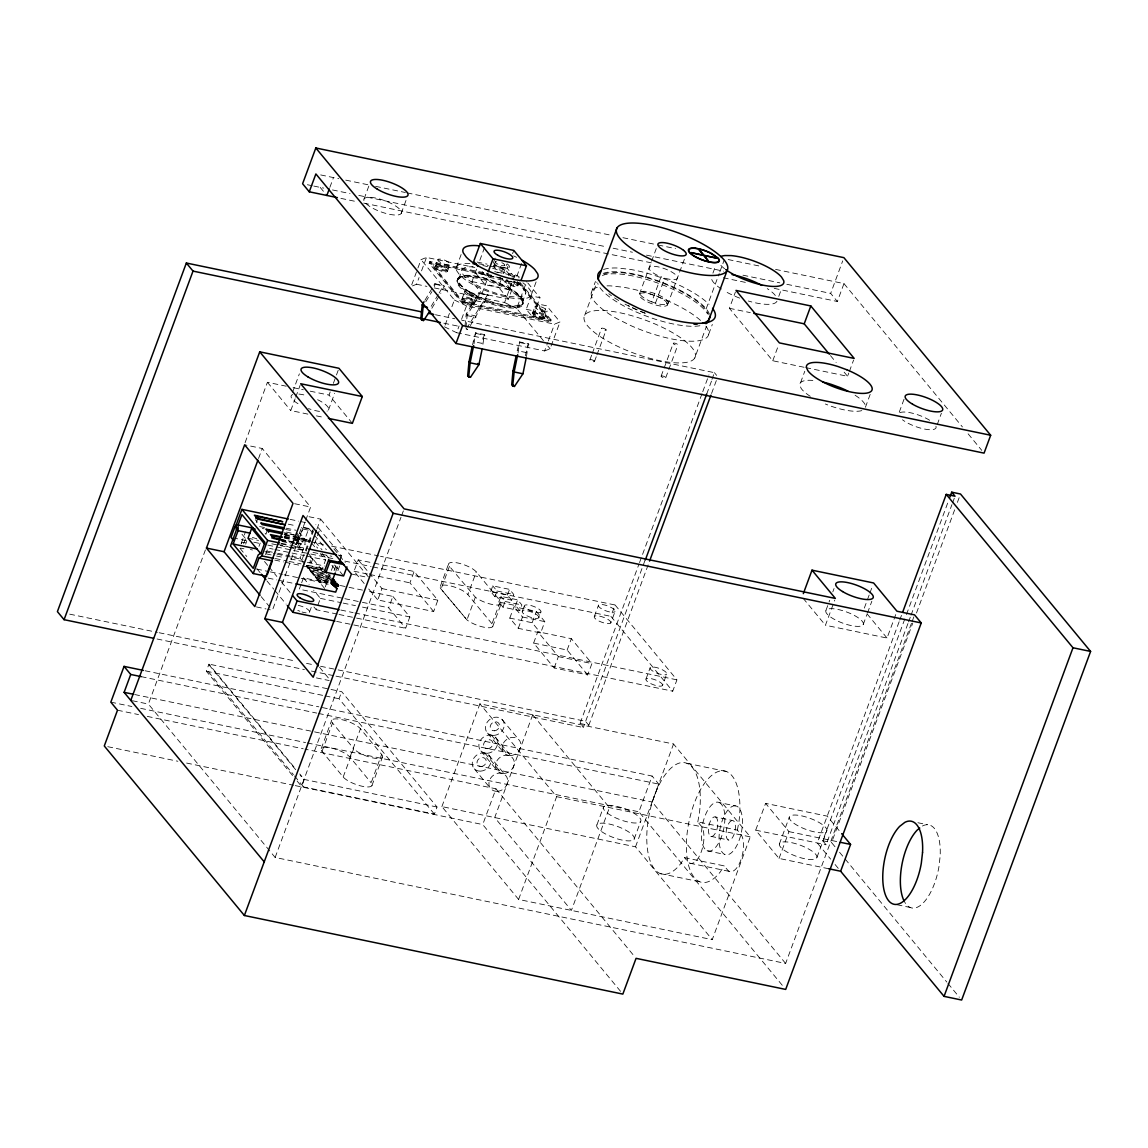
<?xml version="1.0" encoding="UTF-8"?>
<svg xmlns="http://www.w3.org/2000/svg" width="1148" height="1148" viewBox="0 0 1148 1148"><rect width="100%" height="100%" fill="white"/><g stroke="black" fill="none" stroke-linecap="round" stroke-linejoin="round"><path stroke-width="0.75" stroke-dasharray="5 3.75" d="M465.945 327.596L467.207 315.155L478.185 297.045L479.505 293.458L478.903 292.726L466.217 313.964L464.782 328.113L467.552 329.677L466.547 328.486M697.797 821.896L699.433 812.884A56.869 24.668 -78.3 0 0 675.756 764.611A56.869 24.668 -78.3 0 0 646.884 842.661A56.869 24.668 -78.3 0 0 680.592 863.827L684.567 857.642L724.173 865.879L727.545 869.954A19.947 8.653 -78.3 0 0 740.833 860.153A19.947 8.653 -78.3 0 0 740.776 834.209L737.403 830.119L697.797 821.896L701.17 825.986A19.947 8.653 -78.3 0 1 701.227 851.931A19.947 8.653 -78.3 0 1 687.939 861.732L684.567 857.642M737.403 830.119L739.039 821.107A56.869 24.668 -78.3 0 0 715.362 772.834A56.869 24.668 -78.3 0 0 686.49 850.883A56.869 24.668 -78.3 0 0 720.198 872.05L724.173 865.879M472.502 344.874L475.53 332.762L484.341 334.599L482.476 347.399M525.31 355.837L528.338 343.726L519.542 341.903L517.174 350.657L525.985 352.493M474.024 343.84L475.53 332.762M518.035 352.981L519.542 341.903M526.473 356.54L528.338 343.726M431.863 308.267L438.981 296.327M470.321 325.587L488.316 295.294L478.903 292.726M329.878 187.339L333.48 177.581M911.469 623.264L785.634 963.459L275.147 857.456L148.393 704.068L205.42 549.892M245.098 442.626L267.412 382.298L286.239 386.202M258.544 458.483L262.246 448.495L244.639 444.836M292.553 392.272L299.37 373.832M364.06 198.977L368.867 185.976M241.281 543.205L245.471 531.854M307.879 414.112L290.774 410.554L295.108 398.815M295.725 397.151L300.073 385.412M243.663 543.793L246.648 535.714M245.658 544.152L246.791 541.052M256.262 522.641L257.597 519.054M292.582 775.56L206.339 671.207L208.95 664.118L295.194 768.471M258.989 546.362L260.194 543.119M267.226 530.72L265.906 534.294L264.571 532.672L266.91 533.16M265.504 554.628L267.929 548.055L273.167 549.146M352.379 423.354L329.031 395.084L330.265 391.741M333.365 383.36L335.847 376.659M336.464 374.98L338.947 368.278M328.472 410.023L334.671 393.262M401.212 213.385L406.622 198.762M309.544 541.813L298.982 539.617L297.648 538.01L301.565 527.391L309.573 529.056M297.059 540.794L295.739 544.382L297.504 544.74L298.824 541.167L298.164 540.364L292.955 539.273M305.067 522.01L272.42 610.262L267.627 609.258M305.684 520.345L310.62 507.029L262.246 448.495M298.982 539.617L302.9 528.998L301.565 527.391M297.619 546.649L298.939 543.076M300.704 543.434L299.384 547.008L300.044 547.826L301.364 544.238L300.704 543.434L281.647 539.474M284.388 538.125L302.871 541.971L304.191 538.398L299.901 533.217M302.283 560.64L300.044 557.928L304.995 544.554L304.981 538.857L308.826 528.453L301.967 527.032M313.232 529.371L301.651 560.654L304.507 564.099M306.172 550.911L313.461 531.194L302.9 528.998M316.92 529.128L320.622 519.14L307.822 516.471M319.173 531.05L314.394 544.166L317.68 548.141M324.669 588.508L306.416 566.394L306.746 565.505L323.549 568.992M411.73 284.776L417.312 269.694M417.929 268.015L421.029 259.649L426.496 257.439L474.813 267.47M301.063 584.346L299.269 589.211L343.094 598.309M301.666 582.725L303.459 577.86L328.012 582.954M306.746 565.505L308.08 568.418L326.563 572.264M311.338 562.663L312.658 559.09L311.323 557.469L310.003 561.042L311.338 562.663L307.119 561.788M326.778 572.909L309.974 569.422L309.644 570.312L326.448 573.799M412.476 285.909L416.581 284.245L419.063 277.543M421.546 270.842L426.496 257.439M309.974 569.422L311.309 572.335L331.141 576.511M520.073 282.437L551.212 320.105L550.538 321.899L462.529 303.617L429.18 263.251L429.84 261.471L488.503 273.654M330.811 577.401L312.328 573.569L312.658 572.665L314.007 575.579L332.49 579.424M332.317 579.611L315.513 576.124L315.183 577.014L331.987 580.501M315.513 576.124L316.848 579.023L328.615 581.476M328.457 581.677L318.383 579.596L318.053 580.486L328.127 582.581M302.713 565.907L321.928 569.896L325.587 560.023L320.163 553.465M435.207 266.953L437.847 259.807M318.383 579.596L319.718 582.495L328.113 584.246M284.116 574.761L320.134 582.237L323.219 573.885M309.486 612.142L311.28 607.278M434.618 286.713L434.905 283.599L433.083 286.627M337.254 614.08L316.202 609.717L320.407 598.366L313.634 590.158M325.286 586.858L330.767 572.034M331.37 570.384L333.207 565.447M330.122 575.277L329.792 576.167L328.127 574.144M334.125 570.642L335.919 565.806M335.79 571.374L338.029 565.318M340.353 559.047L341.544 555.804L315.858 524.722M447.419 271.287L450.059 264.14M339.65 565.95L337.412 572.005L338.746 573.627M434.905 283.599L444.305 286.153L440.732 293.443M456.373 267.427L461.18 254.426M457.105 280.456L457.765 278.677M458.784 278.806L462.099 269.866M364.203 583.528L354.043 571.23L358.233 559.88L372.21 562.778M445.094 325.142L449.428 313.418M451.91 306.717L454.393 300.001L421.029 259.649M461.955 299.097L464.596 291.936M462.529 303.617L463.189 301.838L429.84 261.471M514.993 281.303L508.377 299.169L481.973 293.687L471.971 281.576L478.027 265.188M484.585 247.451L478.572 263.71L488.474 265.762M444.477 326.821L456.603 332.69L459.085 325.989M461.568 319.273L466.533 305.87L554.541 324.152L560.009 321.942L546.663 305.798L537.867 303.962L532.902 317.379L526.229 309.3L531.194 295.897L539.99 297.719L535.025 311.122L541.698 319.201L546.663 305.798M474.038 303.732A6.486 1.923 20.3 0 0 465.772 298.781A6.486 1.923 20.3 0 0 464.179 301.723A6.486 1.923 20.3 0 0 474.038 303.732L476.693 296.586M519.843 283.642L486.393 276.697L487.599 273.454M481.973 293.687L488.589 275.807L486.365 273.124M493.396 262.806L495.204 257.941M275.147 857.456L400.996 517.246M401.613 515.581L403.479 510.544M493.74 266.379L495.448 261.758M295.667 769.705L208.29 663.975L341.688 691.67L437.015 807.015L434.389 814.119L301.651 786.552L304.277 779.449L299.743 773.967M434.389 814.119L339.062 698.773L341.688 691.67M321.239 748.568L331.743 720.183M373.961 563.137L414.127 571.489L437.847 600.189L433.657 611.54L377.764 599.93L381.968 588.58L369.541 573.555M322.014 751.38L332.518 722.996A15.842 4.678 20.3 0 1 341.186 719.495A15.842 4.678 20.3 0 1 360.458 728.808L381.638 754.437L371.148 782.807A15.842 4.678 20.3 0 1 362.467 786.323A15.842 4.678 20.3 0 1 343.195 777.009L322.014 751.38A15.842 4.678 20.3 0 1 330.696 747.865A15.842 4.678 20.3 0 1 349.968 757.178L371.148 782.807M503.082 269.837A4.994 1.478 20.3 0 0 496.768 266.02A4.994 1.478 20.3 0 0 495.462 268.245A4.994 1.478 20.3 0 0 503.082 269.837L504.79 265.217M508.377 299.169L498.376 287.057L501.676 278.132L475.272 272.636L485.274 284.747L511.678 290.229L501.676 278.132M503.326 273.654L506.785 264.313M514.562 277.256L507.172 268.302L508.966 263.423M512.582 253.679L513.787 250.422M484.341 334.599L481.973 343.352L473.177 341.53M505.637 281.49L506.297 279.696M392.889 596.429L409.836 616.935L405.631 628.286L388.684 607.78L392.889 596.429L366.585 590.962M434.188 287.904L504.589 302.527L514.505 275.707L519.068 277.916M516.787 276.424L521.608 263.423M508.162 280.901A6.486 1.923 20.3 0 0 508.621 284.46A6.486 1.923 20.3 0 0 517.805 285.996L519.283 281.978M433.657 611.54L409.922 582.84L414.127 571.489M349.968 757.178L360.458 728.808M343.195 777.009L353.699 748.625L332.518 722.996M543.42 340.683L516.729 308.396L526.645 281.576M522.225 302.771A33.923 10.031 20.3 0 0 478.314 276.883A33.923 10.031 20.3 0 0 470.981 292.697A33.923 10.031 20.3 0 0 522.225 302.771L525.54 293.831M522.598 304.679L523.258 302.9M531.337 294.806L536.145 281.805M532.299 313.878L535.011 306.545M440.315 586.341L448.71 563.639M449.456 566.337L441.062 589.053L466.949 619.906A15.197 4.492 20.3 0 0 485.374 627.468A15.197 4.492 20.3 0 0 492.004 623.794L500.399 601.093L476.291 571.919A15.197 4.492 20.3 0 0 457.794 562.979A15.197 4.492 20.3 0 0 449.471 566.351L475.344 597.204A15.197 4.492 20.3 0 0 493.784 604.766A15.197 4.492 20.3 0 0 500.399 601.093M544.439 318.383A6.486 1.923 20.3 0 0 536.245 313.418A6.486 1.923 20.3 0 0 534.538 316.317A6.486 1.923 20.3 0 0 544.439 318.383L547.166 311.036M371.923 785.634L382.413 757.25M456.603 332.69L544.626 350.958L547.725 342.578M548.342 340.913L554.541 324.152M544.626 350.958L550.093 348.748L560.009 321.942M491.99 623.794L467.882 594.621L476.291 571.919M475.344 597.204L466.949 619.906L441.062 589.053A15.197 4.492 20.3 0 1 449.399 585.681A15.197 4.492 20.3 0 1 467.896 594.621M591.234 292.884L595.439 281.504M584.676 315.356L596.989 282.035M490.684 591.564L492.779 585.882L509.554 589.369L513.787 594.492L511.678 600.174L494.917 596.687L490.684 591.564L507.445 595.051L511.678 600.174M494.917 596.687L497.012 591.019L492.779 585.882M498.777 602.026L500.872 596.357L517.633 599.844L521.881 604.967L519.771 610.636L503.011 607.163L498.777 602.026L515.538 605.513L519.771 610.636M589.885 359.898L591.722 354.933M592.339 353.283L601.509 328.457M492.75 626.492L501.145 603.791M503.011 607.163L505.106 601.48L500.872 596.357M507.445 595.051L509.554 589.369M594.506 361.448L596.343 356.483M596.96 354.832L606.144 330.007M509.798 618.083L514.003 606.732L536.36 611.382L544.826 621.628L540.636 632.979L518.279 628.343L509.798 618.083L532.155 622.733L540.636 632.979M515.538 605.513L517.633 599.844M441.894 806.599L479.907 703.81L673.546 744.019L750.261 836.863L712.248 939.652L518.609 899.444L441.894 806.599L635.518 846.808L712.248 939.652M522.283 611.281L524.392 605.613M639.422 294.161L651.016 262.792M651.605 261.213L656.283 248.556M518.279 628.343L522.469 616.993L514.003 606.732M532.155 622.733L536.36 611.382M651.748 301.867A15.039 4.449 20.3 0 1 643.038 291.319A15.039 4.449 20.3 0 1 667.289 300.733L668.15 302.211A15.039 4.449 20.3 0 1 655.451 303.144L651.748 301.867L660.99 276.855A15.039 4.449 20.3 0 1 651.547 266.393A15.039 4.449 20.3 0 1 675.469 274.616A15.039 4.449 20.3 0 1 664.706 278.132L660.99 276.855M538.799 617.696A8.868 2.626 20.3 0 0 527.578 610.894A8.868 2.626 20.3 0 0 525.253 614.883A8.868 2.626 20.3 0 0 538.799 617.696L540.909 612.013A8.868 2.626 20.3 0 0 529.673 605.226A8.868 2.626 20.3 0 0 527.348 609.201A8.868 2.626 20.3 0 0 540.909 612.013M655.451 303.144L664.706 278.132M533.619 643.067L537.809 631.716L571.345 638.69L591.909 663.573L587.704 674.924L554.183 667.949L533.619 643.067L567.141 650.041L587.704 674.924M667.433 305.009L684.882 257.841M620.566 991.341L482.734 824.565L495.965 788.805L304.981 749.142M661.133 376.171L663.558 369.613M664.161 367.977L673.273 343.352M554.183 667.949L558.373 656.599L537.809 631.716M665.754 377.721L677.894 344.902M567.141 650.041L571.345 638.69M712.922 273.167L715.936 265.03M706.164 308.798L719.222 273.511M719.839 271.832L724.187 260.065M594.291 616.519L598.495 605.168M694.741 358.018A59.093 17.478 20.3 0 0 619.949 312.773A59.093 17.478 20.3 0 0 604.436 339.263A59.093 17.478 20.3 0 0 694.741 358.018L706.451 326.362M708.718 334.183L712.32 324.425M615.084 604.996L676.933 679.846L672.728 691.196L610.88 616.347L615.084 604.996L380.519 556.292M610.808 622.919A8.868 2.626 20.3 0 0 599.586 616.132A8.868 2.626 20.3 0 0 597.261 620.107A8.868 2.626 20.3 0 0 610.808 622.919L615.012 611.568A8.868 2.626 20.3 0 0 603.791 604.781A8.868 2.626 20.3 0 0 601.452 608.756A8.868 2.626 20.3 0 0 615.012 611.568M804.088 367.274L772.762 360.759L729.396 308.295L735.409 292.037M644.989 560.382L583.356 727.516L580.013 723.484L638.905 564.271M639.522 562.592L702.146 393.334M702.763 391.655L708.962 374.894M518.609 899.444L556.636 796.655L479.907 703.81M706.709 394.022L711.674 380.605M711.947 379.385L714.429 372.684L461.783 320.22M580.013 723.484L588.809 725.306L648.95 562.75M711.559 393.477L716.524 380.074M778.76 296.385L781.759 288.263M645.98 679.056L650.184 667.706M596.946 824.824L603.561 806.944M772.762 360.759L778.172 346.136M662.496 685.456A8.868 2.626 20.3 0 0 651.275 678.669A8.868 2.626 20.3 0 0 648.95 682.644A8.868 2.626 20.3 0 0 662.496 685.456L666.701 674.106A8.868 2.626 20.3 0 0 655.465 667.318A8.868 2.626 20.3 0 0 653.14 671.293A8.868 2.626 20.3 0 0 666.701 674.106M782.276 985.285L638.905 811.808L652.136 776.048L320.55 707.197M775.546 269.393L843.967 283.599L837.351 301.479L830.678 293.4L842.704 260.897M800.572 382.628L804.777 371.263M634.098 839.231A19.947 5.898 20.3 0 0 608.856 823.948A19.947 5.898 20.3 0 0 603.618 832.903A19.947 5.898 20.3 0 0 634.098 839.231L640.713 821.351A19.947 5.898 20.3 0 0 615.457 806.083A19.947 5.898 20.3 0 0 610.234 815.023A19.947 5.898 20.3 0 0 640.713 821.351M635.518 846.808L673.546 744.019M785.634 963.459L652.193 802.007L658.809 784.127L652.136 776.048M805.824 367.633L847.583 376.3L848.774 373.057M849.376 371.421L853.595 360.056M865.405 407.296L870.213 394.295M825.986 610.306L829.717 600.261M832.817 591.88L834.051 588.522M904.036 399.246L898.626 413.868A19.947 5.898 20.3 0 1 912.316 413.18A19.947 5.898 20.3 0 1 932.162 421.99M895.727 614.582L887.045 638.044L825.441 625.244L834.74 600.103M828.655 868.749L779.033 858.431L755.685 830.176L765.601 803.37L827.206 816.156L840.551 832.3M864.315 608.11L866.797 601.409M867.414 599.73L869.28 594.693M869.897 593.028L872.38 586.327M779.377 843.995L789.307 817.189M863.153 624.713A19.947 5.898 20.3 0 0 837.896 609.445A19.947 5.898 20.3 0 0 832.659 618.385A19.947 5.898 20.3 0 0 863.153 624.713L866.869 614.654M867.486 612.989L871.834 601.251M937.199 424.631L941.403 413.251M779.033 858.431L788.949 831.626L765.601 803.37M899.128 621.757L817.29 842.976L830.635 859.12M899.745 620.078L902.228 613.376M907.925 623.579L826.086 844.799L822.757 840.766L905.829 616.203M906.446 614.524L948.607 500.557M816.945 857.413L826.861 830.592M908.542 621.915L910.407 616.878M911.024 615.213L951.936 504.603M952.553 502.924L954.419 497.888M912.1 621.585L913.952 616.562M834.983 846.736L831.554 842.589L912.775 623.048M916.491 613.003L954.921 509.095M957.403 502.394L959.886 495.692M666.601 303.904L666.701 302.34A15.039 4.449 20.3 0 0 643.267 292.898A15.039 4.449 20.3 0 0 648.749 302.469A15.039 4.449 20.3 0 0 667.548 303.818L667.045 302.9M424.932 300.274L432.179 288.148M438.263 294.519L431.002 306.645L432.007 307.851M439.167 292.998L443.702 285.422M487.713 294.562L467.494 327.065M425.822 301.694L431.935 291.621M320.679 174.927L338.746 178.686M345.763 180.136L368.565 184.871M375.583 186.335L405.402 192.52M407.167 192.893L612.401 235.512M622.934 237.693L656.254 244.61M658.019 244.983L675.555 248.628M728.176 259.548L759.761 266.106M307.391 184.728L312.199 185.732M313.791 186.062L323.707 188.114M332.475 189.937L350.025 193.582M358.793 195.404L606.13 246.777M613.147 248.226L632.448 252.23M646.482 255.143L723.671 271.172M742.971 275.19L779.808 282.839M786.825 284.288L830.678 293.4M340.899 198.374L356.698 201.661M363.715 203.11L654.905 263.581M723.326 277.787L747.879 282.896M774.197 288.363L837.351 301.479M729.396 308.295L750.275 312.629M477.066 262.06L487.096 264.14M493.784 265.532L507.172 268.302M490.124 266.106L504.976 269.192L513.874 279.954M497.256 272.133L514.505 275.707M491.631 275.262L429.51 262.361L462.859 302.728L550.868 321.01L519.743 283.326M429.18 263.251L503.384 278.663M488.589 275.807L503.441 278.892M471.971 281.576L498.376 287.057M435.508 284.331L444.305 286.153M479.505 293.458L488.316 295.294M416.581 284.245L426.927 286.397M526.229 309.3L535.025 311.122M475.932 300.762L484.743 302.584M463.189 301.838L551.212 320.105M467.078 315.585L475.875 317.408M435.465 314.753L454.766 318.771M443.889 323.191L459.674 326.477M476.147 333.494L484.944 335.331M520.144 342.635L528.955 344.457M293.084 387.622L303.359 389.76M310.204 391.181L329.031 395.084M316.432 415.877L324.999 417.657M294.606 503.699L310.62 507.029M290.071 519.37L298.667 521.149M300.389 521.508L305.54 522.584M288.248 524.177L295.108 525.597M286.01 528.18L296.084 530.276M285.551 529.429L293.902 531.165M264.514 527.563L259.477 526.516L260.811 528.137L264.155 528.826M286.369 532.098L294.763 533.849M296.012 535.355L284.374 532.945L294.261 535.083M284.03 534.207L292.424 535.944M294.103 536.303L304.191 538.398M284.403 534.595L304.981 538.857M284.862 535.269L309.314 540.349M297.648 538.01L310.448 540.665M284.245 536.303L324.511 544.654M331.514 546.104L378.768 555.919M284.718 536.862L291.362 538.24M293.027 538.584L298.006 539.617L299.327 536.044L296.514 532.643M284.302 537.479L291.233 538.914M280.973 539.574L294.706 542.416M296.414 542.774L304.995 544.554M280.571 539.919L294.433 542.803M296.17 543.162L301.364 544.238M281.246 540.694L289.899 542.502M291.635 542.861L297.504 544.74M281.906 541.497L290.559 543.305M281.375 543.305L307.162 548.658M338.1 555.087L341.544 555.804M280.987 543.865L287.918 545.3M294.849 546.735L300.044 547.826M248.025 538.24L258.501 540.421M277.716 544.41L288.205 546.591M289.942 546.95L305.669 550.222M271.818 543.836L278.677 545.257M280.399 545.616L306.114 550.968M312.974 552.389L331.844 556.306M497.012 591.019L513.787 594.492M232.786 537.838L246.791 540.737M253.794 542.2L260.797 543.65M267.8 545.099L274.803 546.563M276.553 546.922L336.063 559.277M344.816 561.099L371.077 566.552M372.827 566.911L610.88 616.347M274.917 549.505L304.622 555.675M306.358 556.034L325.587 560.023M267.455 551.169L276.037 552.949M277.744 553.307L289.755 555.79M291.463 556.149L300.044 557.928M505.106 601.48L521.881 604.967M264.944 551.686L275.305 553.838M277.041 554.197L302.957 559.578M354.043 571.23L368.006 574.129M369.756 574.488L409.922 582.84M240.578 548.098L243.936 548.787M266.25 553.896L274.831 555.675M276.539 556.034L283.398 557.454M290.257 558.875L305.698 562.09M307.42 562.434L324.568 566.007M351.388 574.014L365.796 576.999M275.348 558.531L287.344 561.028M289.066 561.386L301.063 563.883M307.922 565.304L323.363 568.504M306.416 566.394L324.898 570.24M274.759 560.095L283.499 561.917M285.249 562.276L300.963 565.548M308.41 567.528L326.893 571.36M311.639 571.431L328.443 574.918M522.469 616.993L544.826 621.628M381.968 588.58L437.847 600.189M314.337 574.689L332.82 578.535M317.178 578.133L328.945 580.572M340.282 585.509L347.299 586.958M349.049 587.331L364.834 590.603M320.048 581.606L328.443 583.356M256.678 569.064L268.675 571.561M270.397 571.905L282.394 574.402M268.158 578.104L276.797 579.898M278.519 580.257L294.089 583.485M344.845 598.682L360.63 601.954M362.381 602.313L388.684 607.78M320.407 598.366L341.444 602.729M343.195 603.102L355.478 605.642M362.495 607.105L409.836 616.935M340.856 610.047L353.11 612.601M354.861 612.96L676.933 679.846M558.373 656.599L591.909 663.573M339.004 614.453L354.789 617.724M356.54 618.098L405.631 628.286M336.651 621.398L672.728 691.196M256.42 606.933L266.02 608.928M69.684 614.151L157.405 632.376M159.156 632.735L295.997 661.162M306.53 663.343L313.548 664.807M320.565 666.256L336.35 669.542M338.1 669.901L585.48 721.274L588.809 725.306M157.046 638.991L304.407 669.585M311.424 671.049L334.24 675.785M335.991 676.143L583.356 727.516M316.403 677.908L329.203 680.563M686.82 763.262L726.426 771.485M206.339 671.207L323.377 695.516M325.114 695.875L339.062 698.773M917.898 822.729L927.498 824.723M145.107 670.762L318.8 706.824M141.261 676.646L316.69 713.08M318.455 713.439L658.809 784.127M719.222 802.552A24.94 10.82 -78.3 0 1 718.82 842.632A24.94 10.82 -78.3 0 1 701.414 834.768A24.94 10.82 -78.3 0 1 719.222 802.552L736.815 806.212A24.94 10.82 -78.3 0 1 736.428 846.291A24.94 10.82 -78.3 0 1 719.007 838.427A24.94 10.82 -78.3 0 1 736.815 806.212M134.646 694.526L652.193 802.007M788.949 831.626L838.585 841.929M715.477 816.974A9.973 4.319 -78.3 0 1 715.52 832.86A9.973 4.319 -78.3 0 1 708.445 830.119A9.973 4.319 -78.3 0 1 715.477 816.974L733.084 820.633A9.973 4.319 -78.3 0 1 733.113 836.519A9.973 4.319 -78.3 0 1 726.053 833.778A9.973 4.319 -78.3 0 1 733.084 820.633M822.757 840.766L831.554 842.589M132.393 700.739L148.393 704.068M755.685 830.176L826.086 844.799M110.839 702.146L131.891 706.508M140.659 708.33L305.569 742.584M307.334 742.943L638.905 811.808M556.636 796.655L750.261 836.863M117.498 710.21L138.535 714.587M147.288 716.395L303.23 748.783M710.813 836.332L728.42 839.992M707.082 850.74L724.689 854.399M437.015 807.015L303.603 779.32L300.202 775.201M897.105 904.753L913.105 908.082M689.891 863.21L729.497 871.432M107.783 746.688L177.868 761.253M186.622 763.061L293.501 785.261M295.266 785.619L482.734 824.565M660.258 873.585L699.864 881.822M504.589 302.527L516.729 308.396M454.393 300.001L466.533 305.87M310.376 557.067L312.658 559.09M476.018 316.977L475.014 315.786L466.217 313.964L467.207 315.155M843.967 283.599L962.426 426.941M968.123 433.829L981.784 450.375M830.463 355.593L836.16 362.495M844.153 372.153L847.583 376.3M714.429 372.684L716.653 375.382M867.041 613.821L887.045 638.044M803.198 598.338L825.441 625.244M527.764 282.925L539.99 297.719M517.188 281.533L550.538 321.899M547.869 346.065L550.093 348.748M482.174 271.588L486.393 276.697M320.206 187.397L326.864 195.461M839.547 852.261L946.813 982.071M947.961 983.449L959.369 997.253M835.084 864.501L840.637 871.232M267.412 382.298L290.774 410.554M502.106 719.466L518.781 739.642M358.233 559.88L368.408 572.178M320.622 519.14L368.996 577.659M495.491 737.332L512.166 757.522M491.531 735.222L508.205 755.413M368.723 588.996L377.764 599.93M487.57 733.113L504.259 753.303M333.91 548.888L345.261 562.606M308.826 528.453L326.362 549.677M315.241 541.655L322.043 549.892M326.592 555.388L328.859 558.129M334.527 564.988L343.596 575.966M322.057 553.451L326.448 558.746M331.93 565.376L336.307 570.685M488.876 755.212L505.551 775.402M311.481 542.975L315.829 548.213M484.915 753.102L501.604 773.278M480.969 750.993L497.644 771.169M296.442 534.193L302.871 541.971M307.836 552.848L321.928 569.896M495.965 788.805L633.782 955.581M306.746 566.036L320.134 582.237M474.354 768.873L491.028 789.049M303.459 577.86L309.113 584.691M255.487 519.929L257.367 522.197M313.949 606.976L316.202 609.717M241.984 534.279L246.49 539.732M264.485 561.501L267.857 565.577M268.976 566.94L276.855 576.468M281.346 581.907L290.344 592.799M240.032 548.357L246.777 556.522M256.908 568.762L260.28 572.852M267.025 581.017L273.769 589.182M274.903 590.546L286.139 604.149M261.184 596.644L270.182 607.536M319.56 667.289L328.558 678.181M208.305 671.609L293.414 774.599M294.548 775.976L303.632 786.954M297.117 781.056L301.651 786.552M775.287 295.567L774.914 294.95A34.914 10.332 20.3 0 0 767.266 288.622M381.638 754.437A15.842 4.678 20.3 0 1 372.971 757.938A15.842 4.678 20.3 0 1 353.699 748.625M298.25 605.355A8.868 2.626 20.3 0 1 307.32 609.071A8.868 2.626 20.3 0 1 308.855 612.63M306.114 612.831A8.868 2.626 20.3 0 1 302.067 611.999M299.872 611.238A8.868 2.626 20.3 0 1 297.791 610.334M252.503 549.992A8.868 2.626 20.3 0 1 250.379 549.447M241.209 543.908A8.868 2.626 20.3 0 1 248.7 543.363M256.707 538.642A8.868 2.626 20.3 0 1 252.388 537.35M317.623 399.705A19.947 5.898 20.3 0 1 327.065 411.113M319.531 411.414A19.947 5.898 20.3 0 1 308.496 408.588M297.992 403.694A19.947 5.898 20.3 0 1 292.726 394.525M298.896 394.08A19.947 5.898 20.3 0 1 306.387 395.515M508.751 275.534A6.486 1.923 20.3 0 1 511.348 273.812A6.486 1.923 20.3 0 1 519.341 277.07M516.184 282.724A6.486 1.923 20.3 0 1 516.413 285.723A6.486 1.923 20.3 0 1 507.617 282.767A6.486 1.923 20.3 0 1 507.99 279.969M513.371 281.303A6.486 1.923 20.3 0 1 515.151 282.135M517.705 282.724A6.486 1.923 20.3 0 1 513.917 284.431A6.486 1.923 20.3 0 1 506.268 279.897M509.87 281.188A6.486 1.923 20.3 0 1 517.805 285.996M504.044 264.04A4.994 1.478 20.3 0 1 503.039 265.762A4.994 1.478 20.3 0 1 496.754 263.552A4.994 1.478 20.3 0 1 496.438 261.357M501.791 262.677A4.994 1.478 20.3 0 1 503.757 263.81M507.115 263.825A9.973 2.956 20.3 0 1 506.713 267.986A9.973 2.956 20.3 0 1 493.769 263.767M518.179 283.082A33.923 10.031 20.3 0 1 514.562 296.858A33.923 10.031 20.3 0 1 469.446 280.614A33.923 10.031 20.3 0 1 473.076 266.838M494.702 271.516A33.923 10.031 20.3 0 1 498.045 272.722M645.19 313.131A57.917 17.134 20.3 0 1 628.329 305.612M604.135 274.056A57.917 17.134 20.3 0 1 662.74 283.14A57.917 17.134 20.3 0 1 708.33 314.452M645.061 313.275A59.093 17.478 20.3 0 1 631.127 307.219M629.491 306.43A59.093 17.478 20.3 0 1 624.684 303.933M618.743 300.546A59.093 17.478 20.3 0 1 608.77 293.701M603.188 273.411A59.093 17.478 20.3 0 1 662.984 282.681A59.093 17.478 20.3 0 1 709.507 314.624M699.893 325.745A59.093 17.478 20.3 0 1 640.01 313.605A59.093 17.478 20.3 0 1 597.778 283.384M602.427 275.463A59.093 17.478 20.3 0 1 658.593 283.369A59.093 17.478 20.3 0 1 707.541 313.892M922.432 826.015A42.404 18.382 -78.3 0 1 940.155 856.107L938.92 866.912A42.404 18.382 -78.3 0 1 904.768 902.242M469.876 263.466A39.907 11.796 20.3 0 0 456.732 270.799L459.602 274.889A39.907 11.796 20.3 0 0 504.89 296.744A39.907 11.796 20.3 0 0 530.979 291.42L528.094 287.33A39.907 11.796 20.3 0 0 522.885 282.824M482.806 265.475A39.907 11.796 20.3 0 1 487.599 266.695M492.506 268.158A39.907 11.796 20.3 0 1 512.941 276.697M513.615 255.904A39.907 11.796 20.3 0 1 516.629 257.339M705.948 326.19A62.351 18.44 20.3 0 1 691.498 341.229A62.351 18.44 20.3 0 1 631.716 326.018L617.854 319.187A62.351 18.44 20.3 0 1 600.691 286.426M607.019 285.852A62.351 18.44 20.3 0 1 610.679 285.881L623.35 287.23A62.351 18.44 20.3 0 1 701.399 321.196M776.952 301.264A34.914 10.332 20.3 0 1 748.295 301.02M739.685 298.121A34.914 10.332 20.3 0 1 724.001 290.659M721.418 289.038A34.914 10.332 20.3 0 1 711.731 276.41M861.818 410.611A34.914 10.332 20.3 0 1 825.369 404.01M810.287 396.333A34.914 10.332 20.3 0 1 801.218 388.512L799.769 385.211A34.914 10.332 20.3 0 1 815.152 380.662M855.088 395.228A34.914 10.332 20.3 0 1 865.606 406.349M935.95 426.238A19.947 5.898 20.3 0 1 924.642 429.079A19.947 5.898 20.3 0 1 902.457 419.766M363.902 200.57A19.947 5.898 20.3 0 1 388.842 202.349A19.947 5.898 20.3 0 1 396.117 215.049A19.947 5.898 20.3 0 1 365.035 202.536M603.532 269.522A62.351 18.44 20.3 0 1 617.294 268.001L629.965 269.349A62.351 18.44 20.3 0 1 709.048 304.306M724.603 268.732A34.914 10.332 20.3 0 1 720.384 264.844M532.715 714.774L494.702 817.563L571.417 910.407L609.445 807.618L532.715 714.774M535.614 306.143L535.355 306.243A6.486 1.923 20.3 0 0 538.541 309.903A6.486 1.923 20.3 0 0 546.491 311.625L546.749 311.524A6.486 1.923 20.3 0 0 543.564 307.865A6.486 1.923 20.3 0 0 535.614 306.143M533.633 311.51L533.361 311.61A6.486 1.923 20.3 0 0 536.561 315.269A6.486 1.923 20.3 0 0 544.511 316.992L544.769 316.891A6.486 1.923 20.3 0 0 541.583 313.232A6.486 1.923 20.3 0 0 533.633 311.51M533.303 312.399L533.031 312.5A6.486 1.923 20.3 0 0 536.231 316.159A6.486 1.923 20.3 0 0 544.181 317.881L544.439 317.781A6.486 1.923 20.3 0 0 541.253 314.122A6.486 1.923 20.3 0 0 533.303 312.399M438.536 259.218L438.278 259.319A6.486 1.923 20.3 0 0 438.464 261.041L438.78 261.328A6.486 1.923 20.3 0 0 449.37 264.729L449.629 264.614A6.486 1.923 20.3 0 0 450.016 263.696L449.887 263.452A6.486 1.923 20.3 0 0 444.678 260.194A6.486 1.923 20.3 0 0 438.536 259.218M436.556 264.585L436.297 264.686A6.486 1.923 20.3 0 0 439.411 268.316A6.486 1.923 20.3 0 0 447.39 270.081L447.577 269.708A6.486 1.923 20.3 0 0 442.367 266.451A6.486 1.923 20.3 0 0 436.226 265.475L435.953 265.575A6.486 1.923 20.3 0 0 436.154 267.297L436.47 267.584A6.486 1.923 20.3 0 0 447.046 270.985L447.318 270.871A6.486 1.923 20.3 0 0 447.691 269.952A6.486 1.923 20.3 0 0 444.534 266.35A6.486 1.923 20.3 0 0 436.556 264.585M490.053 302.584L486.609 301.364A34.914 10.332 20.3 0 1 459.473 277.472A34.914 10.332 20.3 0 1 509.655 289.353L512.324 290.961A34.914 10.332 20.3 0 1 520.891 305.885A34.914 10.332 20.3 0 1 490.053 302.584M473.392 293.357L472.804 293.084A6.486 1.923 20.3 0 0 465.04 291.578A6.486 1.923 20.3 0 0 467.896 295.165L468.484 295.452A6.486 1.923 20.3 0 0 476.678 295.94L476.535 295.696A6.486 1.923 20.3 0 0 473.392 293.357M471.398 298.724L470.824 298.451A6.486 1.923 20.3 0 0 463.06 296.945A6.486 1.923 20.3 0 0 465.916 300.532L466.504 300.805A6.486 1.923 20.3 0 0 474.268 302.311A6.486 1.923 20.3 0 0 471.398 298.724M471.067 299.614L470.479 299.341A6.486 1.923 20.3 0 0 462.73 297.834A6.486 1.923 20.3 0 0 465.586 301.422L466.174 301.709A6.486 1.923 20.3 0 0 474.368 302.197L474.224 301.953A6.486 1.923 20.3 0 0 471.067 299.614M605.828 329.519L605.47 329.232A2.454 0.732 20.3 0 0 601.739 328.213A2.454 0.732 20.3 0 0 603.618 329.921A2.454 0.732 20.3 0 0 606.058 329.777L605.828 329.519M594.205 360.96L593.846 360.673A2.454 0.732 20.3 0 0 590.101 359.64A2.454 0.732 20.3 0 0 591.995 361.362A2.454 0.732 20.3 0 0 594.434 361.218L594.205 360.96M673.575 343.84L673.345 343.582A2.454 0.732 20.3 0 1 675.985 343.51A2.454 0.732 20.3 0 1 677.478 345.204A2.454 0.732 20.3 0 1 673.575 343.84M661.435 376.659L661.205 376.401A2.454 0.732 20.3 0 1 663.845 376.329A2.454 0.732 20.3 0 1 665.338 378.022A2.454 0.732 20.3 0 1 661.435 376.659M437.388 269.378A6.486 1.923 20.3 0 0 447.333 271.473A6.486 1.923 20.3 0 0 439.196 266.508A6.486 1.923 20.3 0 0 437.388 269.378M467.71 293.285A34.914 10.332 20.3 0 0 522.039 305.626A34.914 10.332 20.3 0 0 479.792 278.792A34.914 10.332 20.3 0 0 467.71 293.285M468.37 291.506A34.914 10.332 20.3 0 0 522.699 303.847A34.914 10.332 20.3 0 0 480.452 277.012A34.914 10.332 20.3 0 0 468.37 291.506M480.696 771.14A9.973 8.495 -39.6 0 0 490.182 757.006A9.973 8.495 -39.6 0 0 473.966 757.967A9.973 8.495 -39.6 0 0 480.696 771.14M487.312 753.275A9.973 8.495 -39.6 0 0 496.783 739.14A9.973 8.495 -39.6 0 0 480.582 740.087A9.973 8.495 -39.6 0 0 487.312 753.275M481.156 766.548A4.951 4.205 -39.6 0 0 485.862 759.545A4.951 4.205 -39.6 0 0 477.826 760.019A4.951 4.205 -39.6 0 0 481.156 766.548M497.371 791.331A9.973 8.495 -39.6 0 0 506.856 777.196A9.973 8.495 -39.6 0 0 490.641 778.143A9.973 8.495 -39.6 0 0 497.371 791.331M503.986 773.451A9.973 8.495 -39.6 0 0 513.472 759.316A9.973 8.495 -39.6 0 0 497.256 760.263A9.973 8.495 -39.6 0 0 503.986 773.451M510.602 755.571A9.973 8.495 -39.6 0 0 520.073 741.436A9.973 8.495 -39.6 0 0 503.872 742.397A9.973 8.495 -39.6 0 0 510.602 755.571M493.927 735.394A9.973 8.495 -39.6 0 0 503.398 721.26A9.973 8.495 -39.6 0 0 487.197 722.207A9.973 8.495 -39.6 0 0 493.927 735.394M487.771 748.683A4.951 4.205 -39.6 0 0 492.463 741.665A4.951 4.205 -39.6 0 0 484.442 742.139A4.951 4.205 -39.6 0 0 487.771 748.683M494.386 730.802A4.951 4.205 -39.6 0 0 499.079 723.8A4.951 4.205 -39.6 0 0 491.043 724.259A4.951 4.205 -39.6 0 0 494.386 730.802M783.94 850.065A19.947 5.898 20.3 0 0 815.955 858.675A19.947 5.898 20.3 0 0 794.588 843.378A19.947 5.898 20.3 0 0 783.94 850.065M793.856 823.245A19.947 5.898 20.3 0 0 825.871 831.87A19.947 5.898 20.3 0 0 804.504 816.558A19.947 5.898 20.3 0 0 793.856 823.245"/><path stroke-width="1.5" d="M430.012 310.993L423.54 320.536L421.775 320.177L423.21 306.014L422.206 304.823L424.014 301.781M482.117 349.121L478.931 364.648L470.45 377.305L468.685 376.931L467.695 375.726L468.972 362.007L472.172 346.538M422.206 304.823L420.785 318.972L421.775 320.177M468.685 376.931L470.135 362.811L473.665 345.577M526.128 358.262L522.943 373.789L514.447 386.446L512.697 386.072L514.146 371.952L517.676 354.703M512.697 386.072L511.692 384.867L512.984 371.134L516.169 355.679M421.431 311.84L186.349 263.021L57.4 611.611L64.073 619.676L153.545 638.259M64.073 619.676L193.022 271.1L186.349 263.021M143.357 670.403L124.056 666.385L110.839 702.146L117.498 710.21L104.281 745.97L244.381 915.501L622.847 994.096L636.064 958.336L785.691 989.418L921.241 622.948L914.569 614.883L896.975 611.224L873.614 582.969L812.009 570.169L803.327 593.631M309.271 191.802L315.887 173.936L455.986 343.467L984.066 453.13L990.681 435.25L843.895 257.654L315.815 147.977L302.598 183.737L309.271 191.802L337.397 197.643M264.227 861.875L124.113 692.344L130.728 674.464L124.056 666.385M130.786 700.409L259.735 351.833L338.947 368.278L362.294 396.534L352.379 423.354L328.414 418.374M326.864 195.461L329.275 188.961M206.453 548.07L244.639 444.836L293.013 503.369L254.827 606.603L206.453 548.07L224.061 551.729L260.051 595.281M224.061 551.729L257.927 460.147M235.483 526.803L241.927 509.368L288.349 519.011M238.095 524.966L241.941 514.562L264.958 542.416L261.113 552.819L258.185 554.972L253.249 568.346L233.159 544.037L238.095 530.663L238.095 524.966L253.521 528.18M255.157 529.099L251.67 528.381L248.025 538.24L261.026 553.982M255.932 518.738L256.808 516.342L282.767 521.737L254.382 515.179L257.597 519.054L285.321 524.823L258.687 518.623L256.808 516.342M266.695 576.325L253.249 573.541L258.974 558.072L261.887 555.919L267.613 540.45L241.927 509.368M268.532 532.213L269.407 529.831M271.976 538.154L272.865 535.772L281.504 537.565M267.269 574.789L272.406 560.855L258.974 558.072M264.829 618.715L303.015 515.481L351.388 574.014L313.203 677.248L264.829 618.715L282.437 622.374L318.427 665.926M282.437 622.374L316.317 530.792M334.9 621.039L292.898 612.314L297.088 600.964L292.596 595.525M342.664 563.008L328.586 560.081L324.654 570.7L325.989 572.321L343.596 575.966L346.969 566.868M325.989 572.321L329.921 561.702L328.586 560.081M332.49 579.424L332.82 578.535M335.216 572.895L331.298 583.514L337.01 588.551L335.69 592.124L295.811 583.844M339.148 562.276L340.353 559.047M335.331 582.868L333.996 579.955L335.331 582.868L331.973 582.165M333.164 585.293L338.201 586.341L338.531 585.451L336.866 583.428L331.829 582.38M521.049 280.399L526.458 265.762L513.787 250.422L480.338 243.476L473.722 261.357L477.941 266.465M244.381 915.501L393.161 513.285L259.735 351.833M455.986 343.467L462.601 325.587L315.815 147.977M488.201 271.818L493.009 258.817L480.338 243.476M617.007 227.907L598.983 276.639A59.093 17.478 20.3 0 0 598.266 279.624M709.062 319.302L727.086 270.584A59.093 17.478 20.3 0 0 652.294 225.338A59.093 17.478 20.3 0 0 636.781 251.828A59.093 17.478 20.3 0 0 727.086 270.584M645.348 559.923L706.709 394.022M649.567 561.071L710.942 395.156M829.315 354.201L804.217 323.822L810.818 305.956L736.011 290.415L779.377 342.893L854.184 358.42L810.818 305.956M902.845 611.697L946.239 494.386L955.036 496.223L951.706 492.176L949.841 497.213M951.706 492.176L960.503 494.013L1090.6 651.433L961.651 1000.023L944.058 996.364L840.637 871.232L850.568 844.411L841.671 833.649M944.058 996.364L1072.993 647.773L946.239 494.386M919.749 828.095L917.223 830.061A42.404 18.382 -78.3 0 0 904.136 901.094M493.009 258.817L526.458 265.762M753.762 313.347L804.217 323.822M423.067 306.444L427.472 307.363M428.448 313.304L433.714 314.394M462.601 325.587L990.681 435.25M193.022 271.1L440.373 322.459M522.943 373.789L514.146 371.952L513.156 370.747M467.695 375.726L470.45 377.305M362.294 396.534L300.69 383.733L404.096 508.865L835.357 598.424L812.009 570.169M1072.993 647.773L1090.6 651.433M393.161 513.285L921.241 622.948M284.331 527.836L260.797 522.943L262.131 524.564L283.872 529.07M282.709 532.6L265.891 529.099L267.226 530.72L282.351 533.863M282.566 537.12L270.44 534.595L273.64 538.484L280.571 539.919M279.925 539.115L274.731 538.039L272.865 535.772M238.095 530.663L250.106 533.16M267.613 540.45L279.653 542.947M308.884 549.017L336.393 554.728M329.921 561.702L344.328 564.687M233.159 544.037L257.166 549.031M261.887 555.919L273.654 558.359M330.624 580.931L335.661 581.979M331.815 584.045L338.531 585.451M297.088 600.964L339.105 609.688M130.728 674.464L141.261 676.646M124.113 692.344L132.895 694.153M840.293 842.288L850.568 844.411M828.655 868.749L840.637 871.232M330.911 582.739L337.01 588.551M422.536 319.345L423.54 320.536M336.536 584.318L338.201 586.341M251.67 528.381L264.686 544.123M237.493 528.841L235.24 526.114L231.035 537.465L233.288 540.191M261.4 574.215L265.906 579.654M287.273 605.513L292.898 612.314M253.249 573.541L230.504 546.003L236.215 530.534L236.201 524.837M513.457 385.226L514.447 386.446M477.941 363.428L478.931 364.648L470.135 362.811L469.145 361.606M709.019 318.383A59.093 17.478 20.3 0 1 705.905 323.693M709.78 316.317A59.093 17.478 20.3 0 1 702.203 323.363M697.209 324.095A59.093 17.478 20.3 0 1 693.98 324.224M479.649 245.873A39.907 11.796 20.3 0 0 463.333 252.919L466.217 257.009A39.907 11.796 20.3 0 0 511.506 278.878A39.907 11.796 20.3 0 0 537.594 273.54L534.71 269.464A39.907 11.796 20.3 0 0 522.297 260.323M473.033 263.739A39.907 11.796 20.3 0 1 476.449 264.212M732.065 274.587A34.914 10.332 20.3 0 1 761.856 285.407M822.973 382.083A34.914 10.332 20.3 0 1 831.453 384.436L840.02 387.55A34.914 10.332 20.3 0 1 848.071 391.238M712.564 308.324A62.351 18.44 20.3 0 1 698.113 323.349A62.351 18.44 20.3 0 1 638.317 308.138L624.469 301.321A62.351 18.44 20.3 0 1 600.662 270.928M725.665 269.536A34.914 10.332 20.3 0 0 764.023 285.364A34.914 10.332 20.3 0 0 783.654 280.557L781.515 277.07A34.914 10.332 20.3 0 0 731.176 255.602L725.034 255.559A34.914 10.332 20.3 0 0 720.657 256.549M922.547 852.447L921.313 863.253A42.404 18.382 -78.3 0 1 887.16 898.597A42.404 18.382 -78.3 0 1 899.63 826.402L904.839 822.355A42.404 18.382 -78.3 0 1 922.547 852.447M694.827 248.183L691.871 248.126A16.445 4.865 20.3 0 0 689.36 252.373L691.283 254.196A16.445 4.865 20.3 0 0 711.215 262.375A16.445 4.865 20.3 0 0 718.39 258.415L710.268 252.818A16.445 4.865 20.3 0 0 694.827 248.183M698.888 249.46L703.394 255.157L690.938 252.603L703.667 255.473L708.503 261.227L704.355 255.617L716.826 258.171L704.097 255.301L698.888 249.46M846.621 369.685L838.069 366.556A34.914 10.332 20.3 0 0 806.384 367.331L807.819 370.632A34.914 10.332 20.3 0 0 863.454 393.405A34.914 10.332 20.3 0 0 846.621 369.685M712.205 253.966L708.646 252.216A16.029 4.736 20.3 0 0 692.445 248.284A16.029 4.736 20.3 0 0 690.364 253.134L692.574 254.956A16.029 4.736 20.3 0 0 712.363 262.375A16.029 4.736 20.3 0 0 717.4 257.654L712.205 253.966M683.562 250.336L681.022 248.585A15.039 4.449 20.3 0 0 658.651 243.218A15.039 4.449 20.3 0 0 672.24 254.024A15.039 4.449 20.3 0 0 685.313 252L683.562 250.336M300.13 597.979A8.868 2.626 20.3 0 0 313.677 600.791A8.868 2.626 20.3 0 0 302.455 594.004A8.868 2.626 20.3 0 0 300.13 597.979M307.908 376.874A19.947 5.898 20.3 0 0 338.402 383.217A19.947 5.898 20.3 0 0 313.146 367.934A19.947 5.898 20.3 0 0 307.908 376.874M842.589 591.564A19.947 5.898 20.3 0 0 873.068 597.907A19.947 5.898 20.3 0 0 847.812 582.624A19.947 5.898 20.3 0 0 842.589 591.564M497.83 255.287A9.973 2.956 20.3 0 0 512.754 258.085A9.973 2.956 20.3 0 0 499.61 250.494A9.973 2.956 20.3 0 0 497.83 255.287M912.574 404.196A19.947 5.898 20.3 0 0 942.608 410.008A19.947 5.898 20.3 0 0 916.592 394.797A19.947 5.898 20.3 0 0 912.574 404.196M377.333 189.176A19.947 5.898 20.3 0 0 407.827 195.519A19.947 5.898 20.3 0 0 382.571 180.236A19.947 5.898 20.3 0 0 377.333 189.176"/></g></svg>
